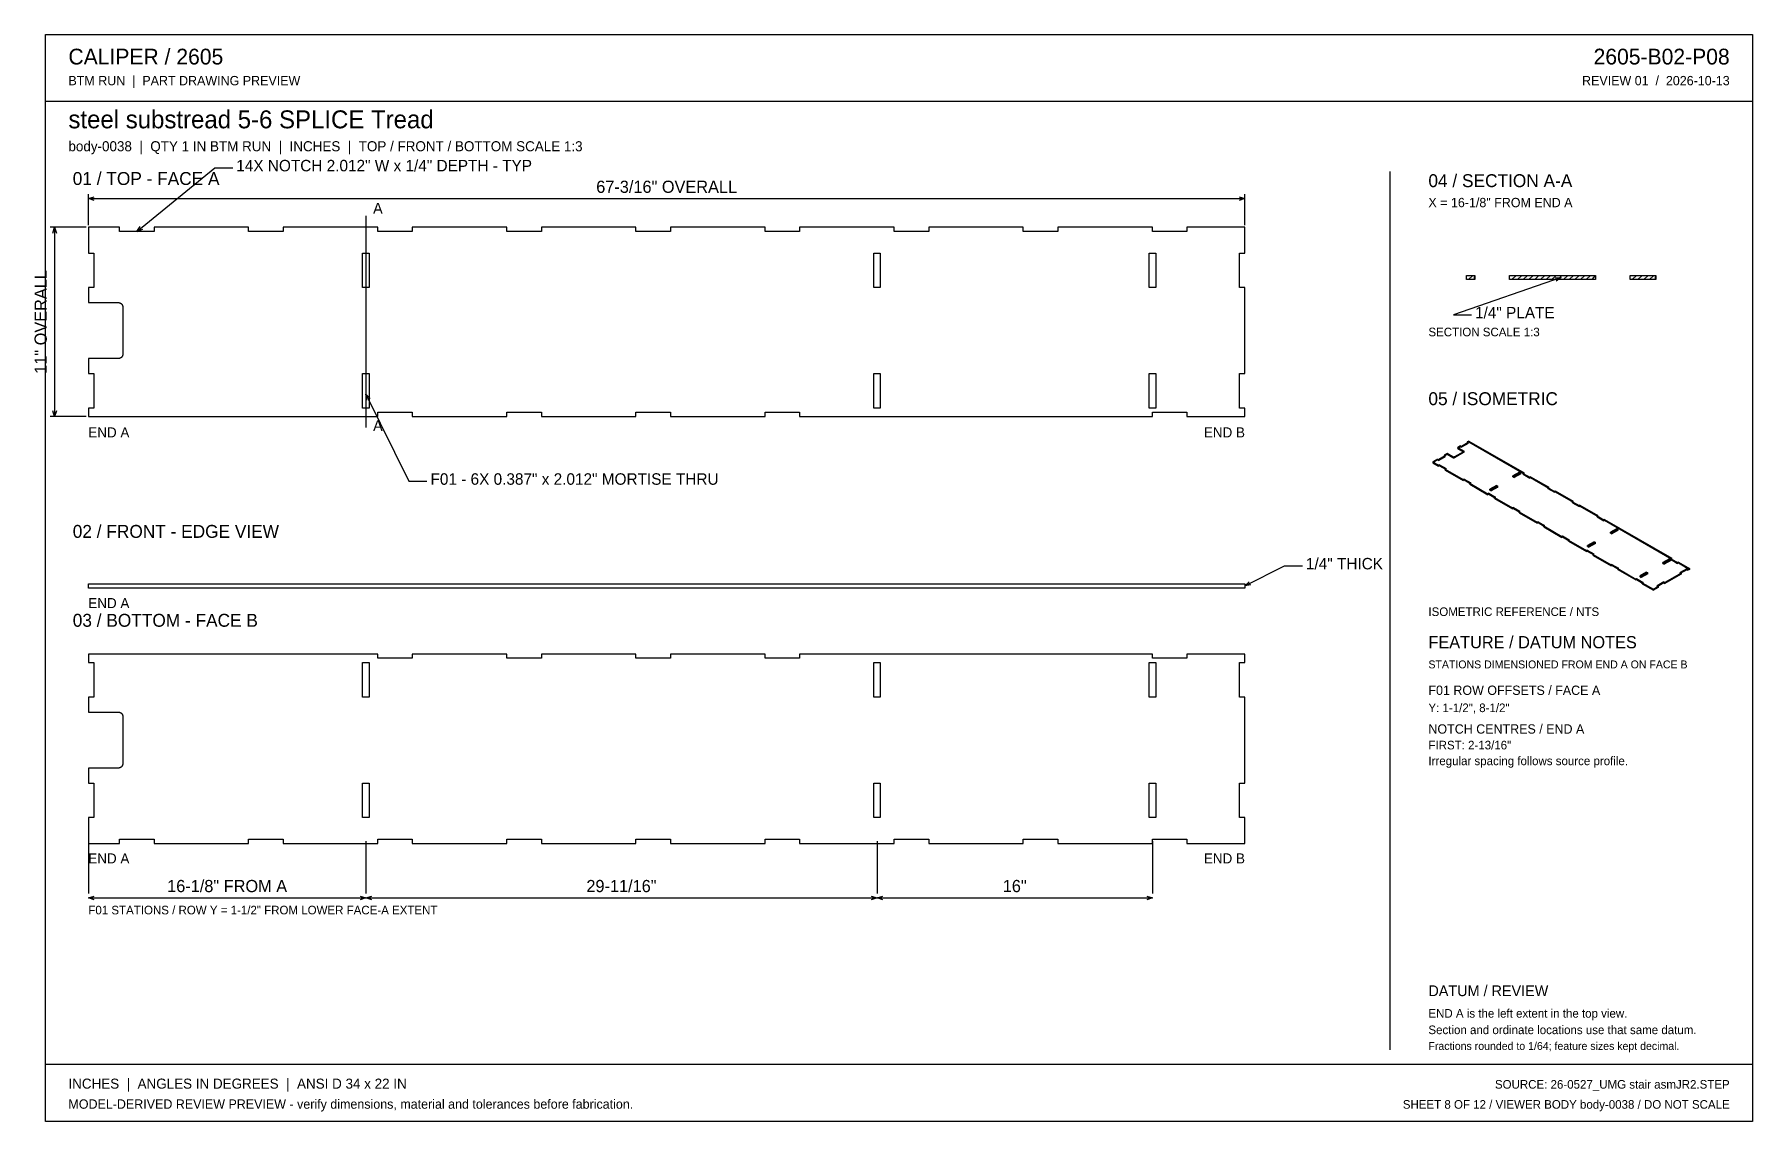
# Model space of a CAD drawing. Header units: inches. Extents: x 0.8 to 100.6, y 1.4 to 64.6.
import ezdxf
from ezdxf.enums import TextEntityAlignment as Align

# ---------------------------------------------------------------- set-up
doc = ezdxf.new("R2010")
doc.units = ezdxf.units.IN
doc.header["$MEASUREMENT"] = 0

msp = doc.modelspace()

# ---------------------------------------------------------------- linework, layer by layer
at = {"layer": 'ANNOTATION'}
for p, q in [((6.719, 53.125), (11.25, 56.833)), ((11.25, 56.833), (12.292, 56.833)), ((3.906, 53.5), (3.906, 55.292)), ((3.906, 55.042), (4.24, 55.146)), ((3.906, 55.042), (71.094, 55.042)), ((4.24, 54.938), (3.906, 55.042)), ((70.76, 55.146), (71.094, 55.042)), ((71.094, 55.042), (70.76, 54.938)), ((71.094, 53.5), (71.094, 55.292)), ((20.031, 54.042), (20.031, 41.75)), ((3.781, 53.375), (1.698, 53.375)), ((1.844, 53.042), (1.948, 53.375)), ((1.948, 53.375), (1.948, 42.375)), ((1.948, 53.375), (2.052, 53.042)), ((6.719, 53.125), (6.911, 53.417)), ((7.043, 53.255), (6.719, 53.125)), ((89.458, 50.458), (83.208, 48.292)), ((89.109, 50.448), (89.458, 50.458)), ((89.458, 50.458), (89.178, 50.251)), ((83.208, 48.292), (84.25, 48.292)), ((20.031, 43.682), (22.531, 38.625)), ((20.086, 43.337), (20.031, 43.682)), ((20.031, 43.682), (20.272, 43.429)), ((3.781, 42.375), (1.698, 42.375)), ((1.948, 42.375), (1.844, 42.708)), ((2.052, 42.708), (1.948, 42.375)), ((22.531, 38.625), (23.573, 38.625)), ((71.094, 32.542), (73.385, 33.708)), ((73.385, 33.708), (74.427, 33.708)), ((71.094, 32.542), (71.344, 32.786)), ((71.438, 32.6), (71.094, 32.542)), ((3.906, 17.708), (3.906, 14.667)), ((20.031, 17.708), (20.031, 14.667)), ((20.031, 17.708), (20.031, 14.667)), ((49.719, 17.708), (49.719, 14.667)), ((49.719, 17.708), (49.719, 14.667)), ((65.719, 17.708), (65.719, 14.667)), ((3.906, 14.417), (4.24, 14.521)), ((3.906, 14.417), (20.031, 14.417)), ((4.24, 14.312), (3.906, 14.417)), ((19.698, 14.521), (20.031, 14.417)), ((20.031, 14.417), (19.698, 14.312)), ((20.031, 14.417), (20.365, 14.521)), ((20.031, 14.417), (49.719, 14.417)), ((20.365, 14.312), (20.031, 14.417)), ((49.385, 14.521), (49.719, 14.417)), ((49.719, 14.417), (49.385, 14.312)), ((49.719, 14.417), (50.052, 14.521)), ((49.719, 14.417), (65.719, 14.417)), ((50.052, 14.312), (49.719, 14.417)), ((65.385, 14.521), (65.719, 14.417)), ((65.719, 14.417), (65.385, 14.312))]:
    msp.add_line(p, q, dxfattribs=at)
at = {"layer": 'OUTLINE'}
for p, q in [((1.417, 64.583), (100.583, 64.583)), ((1.417, 1.417), (1.417, 64.583)), ((100.583, 64.583), (100.583, 1.417)), ((1.417, 60.708), (100.583, 60.708)), ((79.5, 56.625), (79.5, 5.583)), ((5.713, 53.375), (3.906, 53.375)), ((3.906, 53.375), (3.906, 51.881)), ((5.713, 53.125), (5.713, 53.375)), ((7.725, 53.125), (5.713, 53.125)), ((13.213, 53.375), (7.725, 53.375)), ((7.725, 53.375), (7.725, 53.125)), ((13.213, 53.125), (13.213, 53.375)), ((15.225, 53.125), (13.213, 53.125)), ((20.713, 53.375), (15.225, 53.375)), ((15.225, 53.375), (15.225, 53.125)), ((20.713, 53.125), (20.713, 53.375)), ((22.725, 53.125), (20.713, 53.125)), ((28.213, 53.375), (22.725, 53.375)), ((22.725, 53.375), (22.725, 53.125)), ((28.213, 53.125), (28.213, 53.375)), ((30.225, 53.125), (28.213, 53.125)), ((35.713, 53.375), (30.225, 53.375)), ((30.225, 53.375), (30.225, 53.125)), ((35.713, 53.125), (35.713, 53.375)), ((37.725, 53.125), (35.713, 53.125)), ((43.213, 53.375), (37.725, 53.375)), ((37.725, 53.375), (37.725, 53.125)), ((43.213, 53.125), (43.213, 53.375)), ((45.225, 53.125), (43.213, 53.125)), ((50.713, 53.375), (45.225, 53.375)), ((45.225, 53.375), (45.225, 53.125)), ((50.713, 53.125), (50.713, 53.375)), ((52.725, 53.125), (50.713, 53.125)), ((58.213, 53.375), (52.725, 53.375)), ((52.725, 53.375), (52.725, 53.125)), ((58.213, 53.125), (58.213, 53.375)), ((60.225, 53.125), (58.213, 53.125)), ((65.713, 53.375), (60.225, 53.375)), ((60.225, 53.375), (60.225, 53.125)), ((65.713, 53.125), (65.713, 53.375)), ((67.725, 53.125), (65.713, 53.125)), ((71.094, 53.375), (67.725, 53.375)), ((67.725, 53.375), (67.725, 53.125)), ((71.094, 51.881), (71.094, 53.375)), ((3.906, 51.881), (4.225, 51.881)), ((4.225, 51.881), (4.225, 49.869)), ((19.838, 49.869), (19.838, 51.881)), ((19.838, 51.881), (20.225, 51.881)), ((20.225, 51.881), (20.225, 49.869)), ((49.525, 49.869), (49.525, 51.881)), ((49.525, 51.881), (49.912, 51.881)), ((49.912, 51.881), (49.912, 49.869)), ((65.525, 49.869), (65.525, 51.881)), ((65.525, 51.881), (65.912, 51.881)), ((65.912, 51.881), (65.912, 49.869)), ((70.775, 49.869), (70.775, 51.881)), ((70.775, 51.881), (71.094, 51.881)), ((83.958, 50.583), (84.452, 50.583)), ((83.958, 50.333), (83.958, 50.583)), ((84.452, 50.333), (83.958, 50.333)), ((84.083, 50.333), (84.333, 50.583)), ((84.417, 50.333), (84.452, 50.583)), ((84.452, 50.583), (84.452, 50.333)), ((86.464, 50.583), (91.452, 50.583)), ((86.464, 50.333), (86.464, 50.583)), ((91.452, 50.333), (86.464, 50.333)), ((86.589, 50.333), (86.839, 50.583)), ((86.923, 50.333), (87.173, 50.583)), ((87.256, 50.333), (87.506, 50.583)), ((87.589, 50.333), (87.839, 50.583)), ((87.923, 50.333), (88.173, 50.583)), ((88.256, 50.333), (88.506, 50.583)), ((88.589, 50.333), (88.839, 50.583)), ((88.923, 50.333), (89.173, 50.583)), ((89.256, 50.333), (89.506, 50.583)), ((89.589, 50.333), (89.839, 50.583)), ((89.923, 50.333), (90.173, 50.583)), ((90.256, 50.333), (90.506, 50.583)), ((90.589, 50.333), (90.839, 50.583)), ((90.923, 50.333), (91.173, 50.583)), ((91.256, 50.333), (91.452, 50.583)), ((91.452, 50.583), (91.452, 50.333)), ((93.464, 50.583), (94.958, 50.583)), ((93.464, 50.333), (93.464, 50.583)), ((94.958, 50.333), (93.464, 50.333)), ((93.589, 50.333), (93.839, 50.583)), ((93.923, 50.333), (94.173, 50.583)), ((94.256, 50.333), (94.506, 50.583)), ((94.589, 50.333), (94.839, 50.583)), ((94.923, 50.333), (94.958, 50.583)), ((94.958, 50.583), (94.958, 50.333)), ((4.225, 49.869), (3.906, 49.869)), ((3.906, 49.869), (3.906, 49)), ((3.906, 49), (5.656, 49)), ((5.656, 49), (5.662, 49)), ((5.662, 49), (5.669, 49)), ((5.669, 49), (5.675, 48.999)), ((5.675, 48.999), (5.681, 48.999)), ((5.681, 48.999), (5.687, 48.998)), ((5.687, 48.998), (5.693, 48.997)), ((5.693, 48.997), (5.699, 48.996)), ((5.699, 48.996), (5.705, 48.995)), ((5.705, 48.995), (5.711, 48.994)), ((5.711, 48.994), (5.717, 48.993)), ((5.717, 48.993), (5.723, 48.991)), ((5.723, 48.991), (5.729, 48.989)), ((5.729, 48.989), (5.735, 48.987)), ((5.735, 48.987), (5.74, 48.985)), ((5.74, 48.985), (5.746, 48.983)), ((5.746, 48.983), (5.752, 48.981)), ((5.752, 48.981), (5.758, 48.979)), ((5.758, 48.979), (5.763, 48.976)), ((5.763, 48.976), (5.769, 48.973)), ((5.769, 48.973), (5.774, 48.97)), ((5.774, 48.97), (5.779, 48.968)), ((5.779, 48.968), (5.785, 48.964)), ((5.785, 48.964), (5.79, 48.961)), ((5.79, 48.961), (5.795, 48.958)), ((5.795, 48.958), (5.8, 48.954)), ((5.8, 48.954), (5.805, 48.951)), ((5.805, 48.951), (5.81, 48.947)), ((5.81, 48.947), (5.815, 48.943)), ((5.815, 48.943), (5.82, 48.939)), ((5.82, 48.939), (5.824, 48.935)), ((5.824, 48.935), (5.829, 48.931)), ((5.829, 48.931), (5.833, 48.927)), ((5.833, 48.927), (5.837, 48.922)), ((5.837, 48.922), (5.841, 48.918)), ((5.841, 48.918), (5.846, 48.913)), ((5.846, 48.913), (5.85, 48.909)), ((5.85, 48.909), (5.853, 48.904)), ((20.225, 49.869), (19.838, 49.869)), ((49.912, 49.869), (49.525, 49.869)), ((65.912, 49.869), (65.525, 49.869)), ((71.094, 49.869), (70.775, 49.869)), ((71.094, 44.881), (71.094, 49.869)), ((5.853, 48.904), (5.857, 48.899)), ((5.857, 48.899), (5.861, 48.894)), ((5.861, 48.894), (5.864, 48.889)), ((5.864, 48.889), (5.867, 48.884)), ((5.867, 48.884), (5.871, 48.879)), ((5.871, 48.879), (5.874, 48.873)), ((5.874, 48.873), (5.877, 48.868)), ((5.877, 48.868), (5.88, 48.862)), ((5.88, 48.862), (5.882, 48.857)), ((5.882, 48.857), (5.885, 48.851)), ((5.885, 48.851), (5.887, 48.846)), ((5.887, 48.846), (5.889, 48.84)), ((5.889, 48.84), (5.892, 48.834)), ((5.892, 48.834), (5.894, 48.828)), ((5.894, 48.828), (5.895, 48.823)), ((5.895, 48.823), (5.897, 48.817)), ((5.897, 48.817), (5.899, 48.811)), ((5.899, 48.811), (5.9, 48.805)), ((5.9, 48.805), (5.901, 48.799)), ((5.901, 48.799), (5.903, 48.793)), ((5.903, 48.793), (5.904, 48.787)), ((5.904, 48.787), (5.904, 48.781)), ((5.904, 48.781), (5.905, 48.775)), ((5.905, 48.775), (5.906, 48.768)), ((5.906, 48.768), (5.906, 48.762)), ((5.906, 48.762), (5.906, 48.756)), ((5.906, 48.756), (5.906, 48.75)), ((5.906, 48.75), (5.906, 46)), ((5.892, 45.916), (5.889, 45.91)), ((5.894, 45.922), (5.892, 45.916)), ((5.895, 45.927), (5.894, 45.922)), ((5.897, 45.933), (5.895, 45.927)), ((5.899, 45.939), (5.897, 45.933)), ((5.9, 45.945), (5.899, 45.939)), ((5.901, 45.951), (5.9, 45.945)), ((5.903, 45.957), (5.901, 45.951)), ((5.904, 45.963), (5.903, 45.957)), ((5.905, 45.975), (5.904, 45.969)), ((5.904, 45.969), (5.904, 45.963)), ((5.906, 45.982), (5.905, 45.975)), ((5.906, 46), (5.906, 45.994)), ((5.906, 45.994), (5.906, 45.988)), ((5.906, 45.988), (5.906, 45.982)), ((5.656, 45.75), (3.906, 45.75)), ((3.906, 45.75), (3.906, 44.881)), ((5.662, 45.75), (5.656, 45.75)), ((5.669, 45.75), (5.662, 45.75)), ((5.675, 45.751), (5.669, 45.75)), ((5.681, 45.751), (5.675, 45.751)), ((5.687, 45.752), (5.681, 45.751)), ((5.693, 45.753), (5.687, 45.752)), ((5.699, 45.754), (5.693, 45.753)), ((5.705, 45.755), (5.699, 45.754)), ((5.711, 45.756), (5.705, 45.755)), ((5.717, 45.757), (5.711, 45.756)), ((5.723, 45.759), (5.717, 45.757)), ((5.729, 45.761), (5.723, 45.759)), ((5.735, 45.763), (5.729, 45.761)), ((5.74, 45.765), (5.735, 45.763)), ((5.746, 45.767), (5.74, 45.765)), ((5.752, 45.769), (5.746, 45.767)), ((5.758, 45.771), (5.752, 45.769)), ((5.763, 45.774), (5.758, 45.771)), ((5.769, 45.777), (5.763, 45.774)), ((5.774, 45.78), (5.769, 45.777)), ((5.779, 45.782), (5.774, 45.78)), ((5.785, 45.786), (5.779, 45.782)), ((5.79, 45.789), (5.785, 45.786)), ((5.795, 45.792), (5.79, 45.789)), ((5.8, 45.796), (5.795, 45.792)), ((5.805, 45.799), (5.8, 45.796)), ((5.81, 45.803), (5.805, 45.799)), ((5.815, 45.807), (5.81, 45.803)), ((5.82, 45.811), (5.815, 45.807)), ((5.824, 45.815), (5.82, 45.811)), ((5.829, 45.819), (5.824, 45.815)), ((5.833, 45.823), (5.829, 45.819)), ((5.837, 45.828), (5.833, 45.823)), ((5.841, 45.832), (5.837, 45.828)), ((5.846, 45.837), (5.841, 45.832)), ((5.85, 45.841), (5.846, 45.837)), ((5.853, 45.846), (5.85, 45.841)), ((5.857, 45.851), (5.853, 45.846)), ((5.861, 45.856), (5.857, 45.851)), ((5.864, 45.861), (5.861, 45.856)), ((5.867, 45.866), (5.864, 45.861)), ((5.871, 45.871), (5.867, 45.866)), ((5.874, 45.877), (5.871, 45.871)), ((5.877, 45.882), (5.874, 45.877)), ((5.88, 45.888), (5.877, 45.882)), ((5.882, 45.893), (5.88, 45.888)), ((5.885, 45.899), (5.882, 45.893)), ((5.887, 45.904), (5.885, 45.899)), ((5.889, 45.91), (5.887, 45.904)), ((3.906, 44.881), (4.225, 44.881)), ((4.225, 44.881), (4.225, 42.869)), ((19.838, 42.869), (19.838, 44.881)), ((19.838, 44.881), (20.225, 44.881)), ((20.225, 44.881), (20.225, 42.869)), ((49.525, 42.869), (49.525, 44.881)), ((49.525, 44.881), (49.912, 44.881)), ((49.912, 44.881), (49.912, 42.869)), ((65.525, 42.869), (65.525, 44.881)), ((65.525, 44.881), (65.912, 44.881)), ((65.912, 44.881), (65.912, 42.869)), ((70.775, 42.869), (70.775, 44.881)), ((70.775, 44.881), (71.094, 44.881)), ((4.225, 42.869), (3.906, 42.869)), ((3.906, 42.869), (3.906, 42.375)), ((3.906, 42.375), (20.713, 42.375)), ((20.225, 42.869), (19.838, 42.869)), ((20.713, 42.375), (20.713, 42.625)), ((20.713, 42.625), (22.725, 42.625)), ((22.725, 42.625), (22.725, 42.375)), ((22.725, 42.375), (28.213, 42.375)), ((28.213, 42.375), (28.213, 42.625)), ((28.213, 42.625), (30.225, 42.625)), ((30.225, 42.625), (30.225, 42.375)), ((30.225, 42.375), (35.713, 42.375)), ((35.713, 42.375), (35.713, 42.625)), ((35.713, 42.625), (37.725, 42.625)), ((37.725, 42.625), (37.725, 42.375)), ((37.725, 42.375), (43.213, 42.375)), ((43.213, 42.375), (43.213, 42.625)), ((43.213, 42.625), (45.225, 42.625)), ((45.225, 42.625), (45.225, 42.375)), ((45.225, 42.375), (65.713, 42.375)), ((49.912, 42.869), (49.525, 42.869)), ((65.912, 42.869), (65.525, 42.869)), ((65.713, 42.375), (65.713, 42.625)), ((65.713, 42.625), (67.725, 42.625)), ((67.725, 42.625), (67.725, 42.375)), ((67.725, 42.375), (71.094, 42.375)), ((71.094, 42.869), (70.775, 42.869)), ((71.094, 42.375), (71.094, 42.869)), ((84.099, 40.959), (84.004, 40.904)), ((84.099, 40.959), (84.099, 40.904)), ((84.099, 40.959), (87.305, 39.107)), ((82.73, 40.098), (82.346, 39.877)), ((82.73, 40.043), (82.346, 39.821)), ((82.835, 40.229), (82.669, 40.133)), ((82.835, 40.174), (82.669, 40.078)), ((82.669, 40.133), (82.669, 40.078)), ((82.669, 40.133), (82.73, 40.098)), ((82.669, 40.078), (82.73, 40.043)), ((82.73, 40.043), (82.73, 40.098)), ((82.835, 40.174), (82.835, 40.229)), ((83.169, 40.036), (82.835, 40.229)), ((83.169, 39.981), (82.835, 40.174)), ((83.17, 40.036), (83.169, 40.036)), ((83.169, 39.981), (83.169, 40.036)), ((83.17, 39.98), (83.169, 39.981)), ((83.171, 40.035), (83.17, 40.036)), ((83.171, 39.98), (83.17, 39.98)), ((83.172, 40.034), (83.171, 40.035)), ((83.172, 39.979), (83.171, 39.98)), ((83.173, 40.034), (83.172, 40.034)), ((83.173, 39.979), (83.172, 39.979)), ((83.175, 40.033), (83.173, 40.034)), ((83.175, 39.978), (83.173, 39.979)), ((83.176, 40.032), (83.175, 40.033)), ((83.176, 39.977), (83.175, 39.978)), ((83.177, 40.032), (83.176, 40.032)), ((83.177, 39.977), (83.176, 39.977)), ((83.179, 40.031), (83.177, 40.032)), ((83.179, 39.976), (83.177, 39.977)), ((83.18, 40.031), (83.179, 40.031)), ((83.18, 39.976), (83.179, 39.976)), ((83.182, 40.03), (83.18, 40.031)), ((83.182, 39.975), (83.18, 39.976)), ((83.183, 40.03), (83.182, 40.03)), ((83.183, 39.975), (83.182, 39.975)), ((83.184, 40.029), (83.183, 40.03)), ((83.184, 39.974), (83.183, 39.975)), ((83.186, 40.029), (83.184, 40.029)), ((83.186, 39.974), (83.184, 39.974)), ((83.187, 40.029), (83.186, 40.029)), ((83.187, 39.973), (83.186, 39.974)), ((83.189, 40.028), (83.187, 40.029)), ((83.189, 39.973), (83.187, 39.973)), ((83.19, 40.028), (83.189, 40.028)), ((83.19, 39.973), (83.189, 39.973)), ((83.192, 40.027), (83.19, 40.028)), ((83.192, 39.972), (83.19, 39.973)), ((83.194, 40.027), (83.192, 40.027)), ((83.194, 39.972), (83.192, 39.972)), ((83.195, 40.027), (83.194, 40.027)), ((83.195, 39.972), (83.194, 39.972)), ((83.197, 40.026), (83.195, 40.027)), ((83.197, 39.971), (83.195, 39.972)), ((83.198, 40.026), (83.197, 40.026)), ((83.198, 39.971), (83.197, 39.971)), ((83.2, 40.026), (83.198, 40.026)), ((83.2, 39.971), (83.198, 39.971)), ((83.201, 40.026), (83.2, 40.026)), ((83.201, 39.971), (83.2, 39.971)), ((83.203, 40.026), (83.201, 40.026)), ((83.203, 39.97), (83.201, 39.971)), ((83.205, 40.025), (83.203, 40.026)), ((83.205, 39.97), (83.203, 39.97)), ((83.206, 40.025), (83.205, 40.025)), ((83.206, 39.97), (83.205, 39.97)), ((83.208, 40.025), (83.206, 40.025)), ((83.208, 39.97), (83.206, 39.97)), ((83.21, 40.025), (83.208, 40.025)), ((83.21, 39.97), (83.208, 39.97)), ((83.211, 40.025), (83.21, 40.025)), ((83.211, 39.97), (83.21, 39.97)), ((83.213, 40.025), (83.211, 40.025)), ((83.213, 39.97), (83.211, 39.97)), ((83.215, 40.025), (83.213, 40.025)), ((83.215, 39.97), (83.213, 39.97)), ((83.216, 40.025), (83.215, 40.025)), ((83.216, 39.97), (83.215, 39.97)), ((83.218, 40.025), (83.216, 40.025)), ((83.218, 39.97), (83.216, 39.97)), ((83.22, 40.025), (83.218, 40.025)), ((83.22, 39.97), (83.218, 39.97)), ((83.221, 40.025), (83.22, 40.025)), ((83.221, 39.97), (83.22, 39.97)), ((83.223, 40.025), (83.221, 40.025)), ((83.223, 39.97), (83.221, 39.97)), ((83.224, 40.025), (83.223, 40.025)), ((83.224, 39.97), (83.223, 39.97)), ((83.226, 40.025), (83.224, 40.025)), ((83.226, 39.97), (83.224, 39.97)), ((83.228, 40.025), (83.226, 40.025)), ((83.228, 39.97), (83.226, 39.97)), ((83.229, 40.026), (83.228, 40.025)), ((83.229, 39.97), (83.228, 39.97)), ((83.231, 40.026), (83.229, 40.026)), ((83.231, 39.971), (83.229, 39.97)), ((83.233, 40.026), (83.231, 40.026)), ((83.233, 39.971), (83.231, 39.971)), ((83.234, 40.026), (83.233, 40.026)), ((83.234, 39.971), (83.233, 39.971)), ((83.236, 40.026), (83.234, 40.026)), ((83.236, 39.971), (83.234, 39.971)), ((83.237, 40.027), (83.236, 40.026)), ((83.237, 39.972), (83.236, 39.971)), ((83.239, 40.027), (83.237, 40.027)), ((83.239, 39.972), (83.237, 39.972)), ((83.241, 40.027), (83.239, 40.027)), ((83.241, 39.972), (83.239, 39.972)), ((83.242, 40.028), (83.241, 40.027)), ((83.242, 39.973), (83.241, 39.972)), ((83.244, 40.028), (83.242, 40.028)), ((83.244, 39.973), (83.242, 39.973)), ((83.245, 40.029), (83.244, 40.028)), ((83.245, 39.973), (83.244, 39.973)), ((83.247, 40.029), (83.245, 40.029)), ((83.247, 39.974), (83.245, 39.973)), ((83.248, 40.029), (83.247, 40.029)), ((83.248, 39.974), (83.247, 39.974)), ((83.249, 40.03), (83.248, 40.029)), ((83.249, 39.975), (83.248, 39.974)), ((83.251, 40.03), (83.249, 40.03)), ((83.251, 39.975), (83.249, 39.975)), ((83.252, 40.031), (83.251, 40.03)), ((83.252, 39.976), (83.251, 39.975)), ((83.254, 40.031), (83.252, 40.031)), ((83.254, 39.976), (83.252, 39.976)), ((83.255, 40.032), (83.254, 40.031)), ((83.255, 39.977), (83.254, 39.976)), ((83.256, 40.032), (83.255, 40.032)), ((83.256, 39.977), (83.255, 39.977)), ((83.258, 40.033), (83.256, 40.032)), ((83.258, 39.978), (83.256, 39.977)), ((83.259, 40.034), (83.258, 40.033)), ((83.259, 39.979), (83.258, 39.978)), ((83.26, 40.034), (83.259, 40.034)), ((83.26, 39.979), (83.259, 39.979)), ((83.262, 40.035), (83.26, 40.034)), ((83.262, 39.98), (83.26, 39.979)), ((83.263, 40.036), (83.262, 40.035)), ((83.263, 39.98), (83.262, 39.98)), ((83.264, 40.036), (83.263, 40.036)), ((83.264, 39.981), (83.263, 39.98)), ((83.789, 40.339), (83.264, 40.036)), ((83.789, 40.284), (83.264, 39.981)), ((83.264, 39.981), (83.264, 40.036)), ((83.62, 40.683), (83.455, 40.587)), ((83.62, 40.628), (83.455, 40.532)), ((83.455, 40.532), (83.455, 40.587)), ((83.455, 40.587), (83.789, 40.394)), ((83.455, 40.532), (83.789, 40.339)), ((83.62, 40.683), (83.681, 40.648)), ((83.62, 40.683), (83.62, 40.628)), ((83.62, 40.628), (83.681, 40.593)), ((84.065, 40.869), (83.681, 40.648)), ((84.065, 40.814), (83.681, 40.593)), ((83.681, 40.593), (83.681, 40.648)), ((83.789, 40.339), (83.789, 40.394)), ((83.789, 40.394), (83.79, 40.394)), ((83.79, 40.34), (83.789, 40.339)), ((83.789, 40.339), (83.79, 40.338)), ((83.789, 40.284), (83.789, 40.339)), ((83.79, 40.285), (83.789, 40.284)), ((83.79, 40.394), (83.791, 40.393)), ((83.791, 40.341), (83.79, 40.34)), ((83.79, 40.338), (83.791, 40.338)), ((83.791, 40.285), (83.79, 40.285)), ((83.791, 40.393), (83.792, 40.392)), ((83.792, 40.341), (83.791, 40.341)), ((83.791, 40.338), (83.792, 40.337)), ((83.792, 40.286), (83.791, 40.285)), ((83.792, 40.392), (83.793, 40.391)), ((83.793, 40.342), (83.792, 40.341)), ((83.792, 40.337), (83.793, 40.336)), ((83.793, 40.287), (83.792, 40.286)), ((83.793, 40.391), (83.794, 40.391)), ((83.794, 40.343), (83.793, 40.342)), ((83.793, 40.336), (83.794, 40.336)), ((83.794, 40.288), (83.793, 40.287)), ((83.794, 40.391), (83.795, 40.39)), ((83.795, 40.343), (83.794, 40.343)), ((83.794, 40.336), (83.795, 40.335)), ((83.795, 40.288), (83.794, 40.288)), ((83.795, 40.39), (83.796, 40.389)), ((83.796, 40.344), (83.795, 40.343)), ((83.795, 40.335), (83.796, 40.334)), ((83.796, 40.289), (83.795, 40.288)), ((83.796, 40.389), (83.797, 40.388)), ((83.797, 40.345), (83.796, 40.344)), ((83.796, 40.334), (83.797, 40.333)), ((83.797, 40.29), (83.796, 40.289)), ((83.797, 40.388), (83.798, 40.388)), ((83.798, 40.346), (83.797, 40.345)), ((83.797, 40.333), (83.798, 40.332)), ((83.798, 40.291), (83.797, 40.29)), ((83.798, 40.388), (83.799, 40.387)), ((83.799, 40.347), (83.798, 40.346)), ((83.798, 40.332), (83.799, 40.332)), ((83.799, 40.292), (83.798, 40.291)), ((83.799, 40.387), (83.8, 40.386)), ((83.8, 40.347), (83.799, 40.347)), ((83.799, 40.332), (83.8, 40.331)), ((83.8, 40.292), (83.799, 40.292)), ((83.8, 40.386), (83.8, 40.385)), ((83.8, 40.385), (83.801, 40.384)), ((83.801, 40.349), (83.8, 40.348)), ((83.8, 40.348), (83.8, 40.347)), ((83.8, 40.331), (83.8, 40.33)), ((83.8, 40.33), (83.801, 40.329)), ((83.801, 40.294), (83.8, 40.293)), ((83.8, 40.293), (83.8, 40.292)), ((83.801, 40.384), (83.802, 40.383)), ((83.802, 40.35), (83.801, 40.349)), ((83.801, 40.329), (83.802, 40.328)), ((83.802, 40.295), (83.801, 40.294)), ((83.802, 40.383), (83.803, 40.382)), ((83.803, 40.351), (83.802, 40.35)), ((83.802, 40.328), (83.803, 40.327)), ((83.803, 40.296), (83.802, 40.295)), ((83.803, 40.382), (83.803, 40.382)), ((83.803, 40.382), (83.804, 40.381)), ((83.804, 40.353), (83.803, 40.352)), ((83.803, 40.352), (83.803, 40.351)), ((83.803, 40.327), (83.803, 40.327)), ((83.803, 40.327), (83.804, 40.326)), ((83.804, 40.298), (83.803, 40.297)), ((83.803, 40.297), (83.803, 40.296)), ((83.804, 40.381), (83.804, 40.38)), ((83.804, 40.38), (83.805, 40.379)), ((83.805, 40.354), (83.804, 40.354)), ((83.804, 40.354), (83.804, 40.353)), ((83.804, 40.326), (83.804, 40.325)), ((83.804, 40.325), (83.805, 40.324)), ((83.805, 40.299), (83.804, 40.298)), ((83.804, 40.298), (83.804, 40.298)), ((83.805, 40.379), (83.805, 40.378)), ((83.805, 40.378), (83.806, 40.377)), ((83.806, 40.356), (83.805, 40.355)), ((83.805, 40.355), (83.805, 40.354)), ((83.805, 40.324), (83.805, 40.323)), ((83.805, 40.323), (83.806, 40.322)), ((83.806, 40.301), (83.805, 40.3)), ((83.805, 40.3), (83.805, 40.299)), ((83.806, 40.377), (83.806, 40.376)), ((83.806, 40.376), (83.807, 40.375)), ((83.807, 40.358), (83.806, 40.357)), ((83.806, 40.357), (83.806, 40.356)), ((83.806, 40.322), (83.806, 40.321)), ((83.806, 40.321), (83.807, 40.32)), ((83.807, 40.303), (83.806, 40.302)), ((83.806, 40.302), (83.806, 40.301)), ((83.807, 40.375), (83.807, 40.374)), ((83.807, 40.374), (83.807, 40.373)), ((83.807, 40.373), (83.808, 40.372)), ((83.808, 40.361), (83.807, 40.36)), ((83.807, 40.36), (83.807, 40.359)), ((83.807, 40.359), (83.807, 40.358)), ((83.807, 40.32), (83.807, 40.319)), ((83.807, 40.319), (83.807, 40.318)), ((83.807, 40.318), (83.808, 40.317)), ((83.808, 40.306), (83.807, 40.305)), ((83.807, 40.305), (83.807, 40.304)), ((83.807, 40.304), (83.807, 40.303)), ((83.808, 40.372), (83.808, 40.371)), ((83.808, 40.371), (83.808, 40.37)), ((83.808, 40.37), (83.808, 40.37)), ((83.808, 40.37), (83.808, 40.369)), ((83.808, 40.369), (83.808, 40.368)), ((83.808, 40.368), (83.808, 40.367)), ((83.808, 40.367), (83.808, 40.366)), ((83.808, 40.366), (83.808, 40.365)), ((83.808, 40.365), (83.808, 40.364)), ((83.808, 40.364), (83.808, 40.363)), ((83.808, 40.363), (83.808, 40.362)), ((83.808, 40.362), (83.808, 40.361)), ((83.808, 40.317), (83.808, 40.316)), ((83.808, 40.316), (83.808, 40.315)), ((83.808, 40.315), (83.808, 40.314)), ((83.808, 40.314), (83.808, 40.314)), ((83.808, 40.314), (83.808, 40.313)), ((83.808, 40.313), (83.808, 40.312)), ((83.808, 40.312), (83.808, 40.311)), ((83.808, 40.311), (83.808, 40.31)), ((83.808, 40.31), (83.808, 40.309)), ((83.808, 40.309), (83.808, 40.308)), ((83.808, 40.308), (83.808, 40.307)), ((83.808, 40.307), (83.808, 40.306)), ((84.099, 40.904), (84.004, 40.849)), ((84.004, 40.904), (84.004, 40.849)), ((84.004, 40.904), (84.065, 40.869)), ((84.004, 40.849), (84.065, 40.814)), ((84.065, 40.814), (84.065, 40.869)), ((84.099, 40.904), (87.305, 39.052)), ((82.285, 39.912), (82, 39.747)), ((82.285, 39.857), (82, 39.692)), ((82, 39.747), (82, 39.692)), ((82, 39.747), (82.345, 39.548)), ((82, 39.692), (82.345, 39.493)), ((82.285, 39.912), (82.346, 39.877)), ((82.285, 39.912), (82.285, 39.857)), ((82.285, 39.857), (82.346, 39.821)), ((82.392, 39.576), (82.345, 39.548)), ((82.345, 39.493), (82.345, 39.548)), ((82.392, 39.521), (82.345, 39.493)), ((82.346, 39.821), (82.346, 39.877)), ((82.392, 39.521), (82.392, 39.576)), ((82.392, 39.576), (82.776, 39.354)), ((82.392, 39.521), (82.776, 39.299)), ((82.776, 39.354), (82.728, 39.326)), ((82.728, 39.271), (82.728, 39.326)), ((82.728, 39.326), (83.776, 38.722)), ((82.776, 39.299), (82.728, 39.271)), ((82.728, 39.271), (83.776, 38.667)), ((82.776, 39.299), (82.776, 39.354)), ((87.044, 39.149), (86.66, 38.928)), ((87.044, 39.094), (86.66, 38.873)), ((86.66, 38.928), (86.734, 38.885)), ((86.66, 38.873), (86.66, 38.928)), ((87.118, 39.107), (86.734, 38.885)), ((87.118, 39.052), (86.734, 38.83)), ((87.044, 39.149), (87.118, 39.107)), ((87.044, 39.094), (87.044, 39.149)), ((87.044, 39.094), (87.118, 39.052)), ((87.118, 39.052), (87.118, 39.107)), ((87.305, 39.107), (87.257, 39.08)), ((87.257, 39.08), (87.641, 38.858)), ((87.257, 39.025), (87.257, 39.08)), ((87.305, 39.052), (87.257, 39.025)), ((87.257, 39.025), (87.641, 38.803)), ((87.305, 39.052), (87.305, 39.107)), ((83.823, 38.75), (83.776, 38.722)), ((83.776, 38.667), (83.776, 38.722)), ((83.823, 38.694), (83.776, 38.667)), ((83.823, 38.694), (83.823, 38.75)), ((83.823, 38.75), (84.207, 38.528)), ((83.823, 38.694), (84.207, 38.473)), ((84.207, 38.528), (84.159, 38.5)), ((84.159, 38.445), (84.159, 38.5)), ((84.159, 38.5), (85.206, 37.896)), ((84.207, 38.473), (84.159, 38.445)), ((84.159, 38.445), (85.206, 37.841)), ((84.207, 38.473), (84.207, 38.528)), ((85.708, 38.378), (85.324, 38.157)), ((85.708, 38.323), (85.324, 38.102)), ((85.324, 38.102), (85.324, 38.157)), ((85.324, 38.157), (85.398, 38.114)), ((85.324, 38.102), (85.398, 38.059)), ((85.782, 38.336), (85.398, 38.114)), ((85.782, 38.281), (85.398, 38.059)), ((85.398, 38.059), (85.398, 38.114)), ((85.708, 38.323), (85.708, 38.378)), ((85.708, 38.378), (85.782, 38.336)), ((85.708, 38.323), (85.782, 38.281)), ((85.782, 38.281), (85.782, 38.336)), ((86.66, 38.873), (86.734, 38.83)), ((86.734, 38.83), (86.734, 38.885)), ((87.689, 38.886), (87.641, 38.858)), ((87.641, 38.803), (87.641, 38.858)), ((87.689, 38.831), (87.641, 38.803)), ((87.689, 38.886), (88.736, 38.281)), ((87.689, 38.831), (87.689, 38.886)), ((87.689, 38.831), (88.736, 38.226)), ((88.736, 38.281), (88.688, 38.254)), ((88.688, 38.254), (89.072, 38.032)), ((88.688, 38.199), (88.688, 38.254)), ((88.736, 38.226), (88.688, 38.199)), ((88.688, 38.199), (89.072, 37.977)), ((88.736, 38.226), (88.736, 38.281)), ((89.12, 38.06), (89.072, 38.032)), ((89.072, 37.977), (89.072, 38.032)), ((89.12, 38.005), (89.072, 37.977)), ((89.12, 38.005), (89.12, 38.06)), ((89.12, 38.06), (90.167, 37.455)), ((89.12, 38.005), (90.167, 37.4)), ((85.254, 37.923), (85.206, 37.896)), ((85.206, 37.841), (85.206, 37.896)), ((85.254, 37.868), (85.206, 37.841)), ((85.254, 37.868), (85.254, 37.923)), ((85.254, 37.923), (85.638, 37.702)), ((85.254, 37.868), (85.638, 37.647)), ((85.638, 37.702), (85.59, 37.674)), ((85.59, 37.619), (85.59, 37.674)), ((85.59, 37.674), (86.637, 37.07)), ((85.638, 37.647), (85.59, 37.619)), ((85.59, 37.619), (86.637, 37.015)), ((85.638, 37.647), (85.638, 37.702)), ((86.685, 37.097), (86.637, 37.07)), ((86.637, 37.015), (86.637, 37.07)), ((86.685, 37.042), (86.637, 37.015)), ((86.685, 37.042), (86.685, 37.097)), ((86.685, 37.097), (87.069, 36.876)), ((86.685, 37.042), (87.069, 36.821)), ((90.167, 37.455), (90.119, 37.428)), ((90.119, 37.428), (90.503, 37.206)), ((90.119, 37.373), (90.119, 37.428)), ((90.167, 37.4), (90.119, 37.373)), ((90.119, 37.373), (90.503, 37.151)), ((90.167, 37.4), (90.167, 37.455)), ((90.551, 37.234), (90.503, 37.206)), ((90.503, 37.151), (90.503, 37.206)), ((90.551, 37.179), (90.503, 37.151)), ((90.551, 37.179), (90.551, 37.234)), ((90.551, 37.234), (91.598, 36.629)), ((90.551, 37.179), (91.598, 36.574)), ((87.069, 36.876), (87.021, 36.848)), ((87.021, 36.848), (88.068, 36.244)), ((87.021, 36.793), (87.021, 36.848)), ((87.069, 36.821), (87.021, 36.793)), ((87.021, 36.793), (88.068, 36.189)), ((87.069, 36.821), (87.069, 36.876)), ((88.116, 36.271), (88.068, 36.244)), ((88.068, 36.189), (88.068, 36.244)), ((88.116, 36.216), (88.068, 36.189)), ((88.116, 36.216), (88.116, 36.271)), ((88.116, 36.271), (88.5, 36.049)), ((88.116, 36.216), (88.5, 35.994)), ((88.5, 36.049), (88.452, 36.022)), ((88.452, 36.022), (89.499, 35.417)), ((88.452, 35.967), (88.452, 36.022)), ((88.5, 35.994), (88.452, 35.967)), ((88.452, 35.967), (89.499, 35.362)), ((88.5, 35.994), (88.5, 36.049)), ((91.598, 36.629), (91.55, 36.602)), ((91.55, 36.602), (91.934, 36.38)), ((91.55, 36.546), (91.55, 36.602)), ((91.598, 36.574), (91.55, 36.546)), ((91.55, 36.546), (91.934, 36.325)), ((91.598, 36.574), (91.598, 36.629)), ((91.981, 36.407), (91.934, 36.38)), ((91.934, 36.325), (91.934, 36.38)), ((91.981, 36.352), (91.934, 36.325)), ((91.981, 36.407), (95.89, 34.151)), ((91.981, 36.352), (91.981, 36.407)), ((91.981, 36.352), (95.89, 34.096)), ((89.547, 35.445), (89.499, 35.417)), ((89.499, 35.362), (89.499, 35.417)), ((89.547, 35.39), (89.499, 35.362)), ((89.547, 35.39), (89.547, 35.445)), ((89.547, 35.445), (89.93, 35.223)), ((89.547, 35.39), (89.93, 35.168)), ((89.93, 35.223), (89.883, 35.196)), ((89.883, 35.196), (90.93, 34.591)), ((89.883, 35.141), (89.883, 35.196)), ((89.93, 35.168), (89.883, 35.141)), ((89.883, 35.141), (90.93, 34.536)), ((89.93, 35.168), (89.93, 35.223)), ((91.372, 35.108), (90.988, 34.887)), ((91.372, 35.053), (90.988, 34.832)), ((91.446, 35.066), (91.062, 34.844)), ((91.446, 35.011), (91.062, 34.789)), ((91.372, 35.108), (91.446, 35.066)), ((91.372, 35.053), (91.372, 35.108)), ((91.372, 35.053), (91.446, 35.011)), ((91.446, 35.011), (91.446, 35.066)), ((92.708, 35.879), (92.324, 35.658)), ((92.708, 35.824), (92.324, 35.603)), ((92.324, 35.603), (92.324, 35.658)), ((92.324, 35.658), (92.398, 35.615)), ((92.324, 35.603), (92.398, 35.56)), ((92.781, 35.837), (92.398, 35.615)), ((92.781, 35.782), (92.398, 35.56)), ((92.398, 35.56), (92.398, 35.615)), ((92.708, 35.879), (92.781, 35.837)), ((92.708, 35.824), (92.708, 35.879)), ((92.708, 35.824), (92.781, 35.782)), ((92.781, 35.782), (92.781, 35.837)), ((90.977, 34.619), (90.93, 34.591)), ((90.93, 34.536), (90.93, 34.591)), ((90.977, 34.564), (90.93, 34.536)), ((90.977, 34.564), (90.977, 34.619)), ((90.977, 34.619), (91.361, 34.397)), ((90.977, 34.564), (91.361, 34.342)), ((90.988, 34.887), (91.062, 34.844)), ((90.988, 34.832), (90.988, 34.887)), ((90.988, 34.832), (91.062, 34.789)), ((91.062, 34.789), (91.062, 34.844)), ((91.361, 34.397), (91.314, 34.37)), ((91.314, 34.315), (91.314, 34.37)), ((91.314, 34.37), (92.361, 33.765)), ((91.361, 34.342), (91.314, 34.315)), ((91.314, 34.315), (92.361, 33.71)), ((91.361, 34.342), (91.361, 34.397)), ((95.76, 34.117), (95.376, 33.895)), ((95.76, 34.062), (95.376, 33.84)), ((95.834, 34.074), (95.45, 33.853)), ((95.834, 34.019), (95.45, 33.798)), ((95.76, 34.062), (95.76, 34.117)), ((95.76, 34.117), (95.834, 34.074)), ((95.76, 34.062), (95.834, 34.019)), ((95.834, 34.019), (95.834, 34.074)), ((95.89, 34.151), (95.842, 34.123)), ((95.842, 34.068), (95.842, 34.123)), ((95.842, 34.123), (96.226, 33.902)), ((95.89, 34.096), (95.842, 34.068)), ((95.842, 34.068), (96.226, 33.846)), ((95.89, 34.096), (95.89, 34.151)), ((92.408, 33.793), (92.361, 33.765)), ((92.361, 33.71), (92.361, 33.765)), ((92.408, 33.738), (92.361, 33.71)), ((92.408, 33.793), (92.792, 33.571)), ((92.408, 33.738), (92.408, 33.793)), ((92.408, 33.738), (92.792, 33.516)), ((92.792, 33.571), (92.744, 33.544)), ((92.744, 33.544), (93.791, 32.939)), ((92.744, 33.488), (92.744, 33.544)), ((92.792, 33.516), (92.744, 33.488)), ((92.744, 33.488), (93.791, 32.884)), ((92.792, 33.516), (92.792, 33.571)), ((93.839, 32.967), (93.791, 32.939)), ((93.791, 32.884), (93.791, 32.939)), ((93.839, 32.912), (93.839, 32.967)), ((93.839, 32.967), (94.223, 32.745)), ((94.425, 33.346), (94.041, 33.124)), ((94.425, 33.291), (94.041, 33.069)), ((94.041, 33.124), (94.115, 33.082)), ((94.041, 33.069), (94.041, 33.124)), ((94.041, 33.069), (94.115, 33.027)), ((94.498, 33.303), (94.115, 33.082)), ((94.498, 33.248), (94.115, 33.027)), ((94.115, 33.027), (94.115, 33.082)), ((94.425, 33.346), (94.498, 33.303)), ((94.425, 33.291), (94.425, 33.346)), ((94.425, 33.291), (94.498, 33.248)), ((94.498, 33.248), (94.498, 33.303)), ((95.376, 33.84), (95.376, 33.895)), ((95.376, 33.895), (95.45, 33.853)), ((95.376, 33.84), (95.45, 33.798)), ((95.45, 33.798), (95.45, 33.853)), ((96.439, 33.282), (95.487, 32.733)), ((96.439, 33.227), (95.487, 32.677)), ((96.274, 33.929), (96.226, 33.902)), ((96.226, 33.846), (96.226, 33.902)), ((96.274, 33.874), (96.226, 33.846)), ((96.274, 33.874), (96.274, 33.929)), ((96.274, 33.929), (96.917, 33.558)), ((96.274, 33.874), (96.917, 33.503)), ((96.762, 33.539), (96.378, 33.317)), ((96.762, 33.484), (96.378, 33.262)), ((96.378, 33.317), (96.439, 33.282)), ((96.378, 33.262), (96.378, 33.317)), ((96.378, 33.262), (96.439, 33.227)), ((96.439, 33.282), (96.439, 33.227)), ((96.762, 33.539), (96.822, 33.504)), ((96.762, 33.484), (96.762, 33.539)), ((96.762, 33.484), (96.822, 33.449)), ((96.917, 33.558), (96.822, 33.504)), ((96.822, 33.504), (96.822, 33.449)), ((96.917, 33.503), (96.822, 33.449)), ((96.917, 33.558), (96.917, 33.503)), ((3.906, 32.667), (71.094, 32.667)), ((3.906, 32.417), (3.906, 32.667)), ((71.094, 32.417), (3.906, 32.417)), ((71.094, 32.667), (71.094, 32.417)), ((93.839, 32.912), (93.791, 32.884)), ((93.839, 32.912), (94.223, 32.69)), ((94.223, 32.745), (94.175, 32.717)), ((94.175, 32.662), (94.175, 32.717)), ((94.175, 32.717), (94.818, 32.346)), ((94.223, 32.69), (94.175, 32.662)), ((94.175, 32.662), (94.818, 32.291)), ((94.223, 32.69), (94.223, 32.745)), ((95.103, 32.511), (94.818, 32.346)), ((95.103, 32.456), (94.818, 32.291)), ((94.818, 32.346), (94.818, 32.291)), ((95.426, 32.768), (95.042, 32.546)), ((95.426, 32.713), (95.042, 32.491)), ((95.042, 32.491), (95.042, 32.546)), ((95.042, 32.546), (95.103, 32.511)), ((95.042, 32.491), (95.103, 32.456)), ((95.103, 32.511), (95.103, 32.456)), ((95.426, 32.713), (95.426, 32.768)), ((95.426, 32.768), (95.487, 32.733)), ((95.426, 32.713), (95.487, 32.677)), ((95.487, 32.733), (95.487, 32.677)), ((20.713, 28.583), (3.906, 28.583)), ((3.906, 28.583), (3.906, 28.089)), ((3.906, 28.089), (4.225, 28.089)), ((4.225, 28.089), (4.225, 26.077)), ((19.838, 28.089), (20.225, 28.089)), ((19.838, 26.077), (19.838, 28.089)), ((20.225, 28.089), (20.225, 26.077)), ((20.713, 28.333), (20.713, 28.583)), ((22.725, 28.333), (20.713, 28.333)), ((28.213, 28.583), (22.725, 28.583)), ((22.725, 28.583), (22.725, 28.333)), ((28.213, 28.333), (28.213, 28.583)), ((30.225, 28.333), (28.213, 28.333)), ((35.713, 28.583), (30.225, 28.583)), ((30.225, 28.583), (30.225, 28.333)), ((35.713, 28.333), (35.713, 28.583)), ((37.725, 28.333), (35.713, 28.333)), ((43.213, 28.583), (37.725, 28.583)), ((37.725, 28.583), (37.725, 28.333)), ((43.213, 28.333), (43.213, 28.583)), ((45.225, 28.333), (43.213, 28.333)), ((65.713, 28.583), (45.225, 28.583)), ((45.225, 28.583), (45.225, 28.333)), ((49.525, 28.089), (49.912, 28.089)), ((49.525, 26.077), (49.525, 28.089)), ((49.912, 28.089), (49.912, 26.077)), ((65.525, 28.089), (65.912, 28.089)), ((65.525, 26.077), (65.525, 28.089)), ((65.713, 28.333), (65.713, 28.583)), ((67.725, 28.333), (65.713, 28.333)), ((65.912, 28.089), (65.912, 26.077)), ((71.094, 28.583), (67.725, 28.583)), ((67.725, 28.583), (67.725, 28.333)), ((70.775, 26.077), (70.775, 28.089)), ((70.775, 28.089), (71.094, 28.089)), ((71.094, 28.089), (71.094, 28.583)), ((4.225, 26.077), (3.906, 26.077)), ((3.906, 26.077), (3.906, 25.208)), ((20.225, 26.077), (19.838, 26.077)), ((49.912, 26.077), (49.525, 26.077)), ((65.912, 26.077), (65.525, 26.077)), ((71.094, 26.077), (70.775, 26.077)), ((71.094, 21.089), (71.094, 26.077)), ((3.906, 25.208), (5.656, 25.208)), ((5.656, 25.208), (5.662, 25.208)), ((5.662, 25.208), (5.669, 25.208)), ((5.669, 25.208), (5.675, 25.208)), ((5.675, 25.208), (5.681, 25.207)), ((5.681, 25.207), (5.687, 25.206)), ((5.687, 25.206), (5.693, 25.206)), ((5.693, 25.206), (5.699, 25.205)), ((5.699, 25.205), (5.705, 25.204)), ((5.705, 25.204), (5.711, 25.202)), ((5.711, 25.202), (5.717, 25.201)), ((5.717, 25.201), (5.723, 25.199)), ((5.723, 25.199), (5.729, 25.198)), ((5.729, 25.198), (5.735, 25.196)), ((5.735, 25.196), (5.74, 25.194)), ((5.74, 25.194), (5.746, 25.192)), ((5.746, 25.192), (5.752, 25.189)), ((5.752, 25.189), (5.758, 25.187)), ((5.758, 25.187), (5.763, 25.184)), ((5.763, 25.184), (5.769, 25.182)), ((5.769, 25.182), (5.774, 25.179)), ((5.774, 25.179), (5.779, 25.176)), ((5.779, 25.176), (5.785, 25.173)), ((5.785, 25.173), (5.79, 25.17)), ((5.79, 25.17), (5.795, 25.166)), ((5.795, 25.166), (5.8, 25.163)), ((5.8, 25.163), (5.805, 25.159)), ((5.805, 25.159), (5.81, 25.155)), ((5.81, 25.155), (5.815, 25.152)), ((5.815, 25.152), (5.82, 25.148)), ((5.82, 25.148), (5.824, 25.144)), ((5.824, 25.144), (5.829, 25.139)), ((5.829, 25.139), (5.833, 25.135)), ((5.833, 25.135), (5.837, 25.131)), ((5.837, 25.131), (5.841, 25.126)), ((5.841, 25.126), (5.846, 25.122)), ((5.846, 25.122), (5.85, 25.117)), ((5.85, 25.117), (5.853, 25.112)), ((5.853, 25.112), (5.857, 25.107)), ((5.857, 25.107), (5.861, 25.102)), ((5.861, 25.102), (5.864, 25.097)), ((5.864, 25.097), (5.867, 25.092)), ((5.867, 25.092), (5.871, 25.087)), ((5.871, 25.087), (5.874, 25.082)), ((5.874, 25.082), (5.877, 25.076)), ((5.877, 25.076), (5.88, 25.071)), ((5.88, 25.071), (5.882, 25.065)), ((5.882, 25.065), (5.885, 25.06)), ((5.885, 25.06), (5.887, 25.054)), ((5.887, 25.054), (5.889, 25.048)), ((5.889, 25.048), (5.892, 25.043)), ((5.892, 25.043), (5.894, 25.037)), ((5.894, 25.037), (5.895, 25.031)), ((5.895, 25.031), (5.897, 25.025)), ((5.897, 25.025), (5.899, 25.019)), ((5.899, 25.019), (5.9, 25.013)), ((5.9, 25.013), (5.901, 25.007)), ((5.901, 25.007), (5.903, 25.001)), ((5.903, 25.001), (5.904, 24.995)), ((5.904, 24.995), (5.904, 24.989)), ((5.904, 24.989), (5.905, 24.983)), ((5.905, 24.983), (5.906, 24.977)), ((5.906, 24.977), (5.906, 24.971)), ((5.906, 24.971), (5.906, 24.964)), ((5.906, 24.964), (5.906, 24.958)), ((5.906, 24.958), (5.906, 22.208)), ((5.675, 21.959), (5.669, 21.959)), ((5.681, 21.96), (5.675, 21.959)), ((5.687, 21.96), (5.681, 21.96)), ((5.693, 21.961), (5.687, 21.96)), ((5.699, 21.962), (5.693, 21.961)), ((5.705, 21.963), (5.699, 21.962)), ((5.711, 21.964), (5.705, 21.963)), ((5.717, 21.966), (5.711, 21.964)), ((5.723, 21.967), (5.717, 21.966)), ((5.729, 21.969), (5.723, 21.967)), ((5.735, 21.971), (5.729, 21.969)), ((5.74, 21.973), (5.735, 21.971)), ((5.746, 21.975), (5.74, 21.973)), ((5.752, 21.977), (5.746, 21.975)), ((5.758, 21.98), (5.752, 21.977)), ((5.763, 21.982), (5.758, 21.98)), ((5.769, 21.985), (5.763, 21.982)), ((5.774, 21.988), (5.769, 21.985)), ((5.779, 21.991), (5.774, 21.988)), ((5.785, 21.994), (5.779, 21.991)), ((5.79, 21.997), (5.785, 21.994)), ((5.795, 22), (5.79, 21.997)), ((5.8, 22.004), (5.795, 22)), ((5.805, 22.008), (5.8, 22.004)), ((5.81, 22.011), (5.805, 22.008)), ((5.815, 22.015), (5.81, 22.011)), ((5.82, 22.019), (5.815, 22.015)), ((5.824, 22.023), (5.82, 22.019)), ((5.829, 22.027), (5.824, 22.023)), ((5.833, 22.032), (5.829, 22.027)), ((5.837, 22.036), (5.833, 22.032)), ((5.841, 22.04), (5.837, 22.036)), ((5.846, 22.045), (5.841, 22.04)), ((5.85, 22.05), (5.846, 22.045)), ((5.853, 22.055), (5.85, 22.05)), ((5.857, 22.059), (5.853, 22.055)), ((5.861, 22.064), (5.857, 22.059)), ((5.864, 22.069), (5.861, 22.064)), ((5.867, 22.075), (5.864, 22.069)), ((5.871, 22.08), (5.867, 22.075)), ((5.874, 22.085), (5.871, 22.08)), ((5.877, 22.09), (5.874, 22.085)), ((5.88, 22.096), (5.877, 22.09)), ((5.882, 22.101), (5.88, 22.096)), ((5.885, 22.107), (5.882, 22.101)), ((5.887, 22.113), (5.885, 22.107)), ((5.889, 22.118), (5.887, 22.113)), ((5.892, 22.124), (5.889, 22.118)), ((5.894, 22.13), (5.892, 22.124)), ((5.895, 22.136), (5.894, 22.13)), ((5.897, 22.142), (5.895, 22.136)), ((5.899, 22.148), (5.897, 22.142)), ((5.9, 22.154), (5.899, 22.148)), ((5.901, 22.16), (5.9, 22.154)), ((5.903, 22.166), (5.901, 22.16)), ((5.904, 22.172), (5.903, 22.166)), ((5.905, 22.184), (5.904, 22.178)), ((5.904, 22.178), (5.904, 22.172)), ((5.906, 22.19), (5.905, 22.184)), ((5.906, 22.208), (5.906, 22.202)), ((5.906, 22.202), (5.906, 22.196)), ((5.906, 22.196), (5.906, 22.19)), ((5.656, 21.958), (3.906, 21.958)), ((3.906, 21.958), (3.906, 21.089)), ((3.906, 21.089), (4.225, 21.089)), ((4.225, 21.089), (4.225, 19.077)), ((5.662, 21.958), (5.656, 21.958)), ((5.669, 21.959), (5.662, 21.958)), ((19.838, 21.089), (20.225, 21.089)), ((19.838, 19.077), (19.838, 21.089)), ((20.225, 21.089), (20.225, 19.077)), ((49.525, 21.089), (49.912, 21.089)), ((49.525, 19.077), (49.525, 21.089)), ((49.912, 21.089), (49.912, 19.077)), ((65.525, 21.089), (65.912, 21.089)), ((65.525, 19.077), (65.525, 21.089)), ((65.912, 21.089), (65.912, 19.077)), ((70.775, 19.077), (70.775, 21.089)), ((70.775, 21.089), (71.094, 21.089)), ((4.225, 19.077), (3.906, 19.077)), ((3.906, 19.077), (3.906, 17.583)), ((20.225, 19.077), (19.838, 19.077)), ((49.912, 19.077), (49.525, 19.077)), ((65.912, 19.077), (65.525, 19.077)), ((71.094, 19.077), (70.775, 19.077)), ((71.094, 17.583), (71.094, 19.077)), ((3.906, 17.583), (5.713, 17.583)), ((5.713, 17.583), (5.713, 17.833)), ((5.713, 17.833), (7.725, 17.833)), ((7.725, 17.833), (7.725, 17.583)), ((7.725, 17.583), (13.213, 17.583)), ((13.213, 17.583), (13.213, 17.833)), ((13.213, 17.833), (15.225, 17.833)), ((15.225, 17.833), (15.225, 17.583)), ((15.225, 17.583), (20.713, 17.583)), ((20.713, 17.583), (20.713, 17.833)), ((20.713, 17.833), (22.725, 17.833)), ((22.725, 17.833), (22.725, 17.583)), ((22.725, 17.583), (28.213, 17.583)), ((28.213, 17.583), (28.213, 17.833)), ((28.213, 17.833), (30.225, 17.833)), ((30.225, 17.833), (30.225, 17.583)), ((30.225, 17.583), (35.713, 17.583)), ((35.713, 17.583), (35.713, 17.833)), ((35.713, 17.833), (37.725, 17.833)), ((37.725, 17.833), (37.725, 17.583)), ((37.725, 17.583), (43.213, 17.583)), ((43.213, 17.583), (43.213, 17.833)), ((43.213, 17.833), (45.225, 17.833)), ((45.225, 17.833), (45.225, 17.583)), ((45.225, 17.583), (50.713, 17.583)), ((50.713, 17.583), (50.713, 17.833)), ((50.713, 17.833), (52.725, 17.833)), ((52.725, 17.833), (52.725, 17.583)), ((52.725, 17.583), (58.213, 17.583)), ((58.213, 17.583), (58.213, 17.833)), ((58.213, 17.833), (60.225, 17.833)), ((60.225, 17.833), (60.225, 17.583)), ((60.225, 17.583), (65.713, 17.583)), ((65.713, 17.583), (65.713, 17.833)), ((65.713, 17.833), (67.725, 17.833)), ((67.725, 17.833), (67.725, 17.583)), ((67.725, 17.583), (71.094, 17.583)), ((1.417, 4.75), (100.583, 4.75)), ((100.583, 1.417), (1.417, 1.417))]:
    msp.add_line(p, q, dxfattribs=at)

# ---------------------------------------------------------------- texts
at = {"layer": 'ANNOTATION'}
for s, height, p in [('CALIPER / 2605', 0.91667, (2.75, 62.833)), ('BTM RUN  |  PART DRAWING PREVIEW', 0.54167, (2.75, 61.625)), ('steel substread 5-6 SPLICE Tread', 1.04167, (2.75, 59.125)), ('body-0038  |  QTY 1 IN BTM RUN  |  INCHES  |  TOP / FRONT / BOTTOM SCALE 1:3', 0.58333, (2.75, 57.792)), ('14X NOTCH 2.012" W x 1/4" DEPTH - TYP', 0.66667, (12.5, 56.625)), ('01 / TOP - FACE A', 0.75, (3, 55.833)), ('04 / SECTION A-A', 0.75, (81.75, 55.708)), ('X = 16-1/8" FROM END A', 0.54167, (81.75, 54.542)), ('A', 0.625, (20.448, 54.167)), ('1/4" PLATE', 0.6667, (84.458, 48.083)), ('SECTION SCALE 1:3', 0.5, (81.75, 47.042)), ('05 / ISOMETRIC', 0.75, (81.75, 43.042)), ('A', 0.625, (20.448, 41.542)), ('END A', 0.5833, (3.906, 41.167)), ('F01 - 6X 0.387" x 2.012" MORTISE THRU', 0.66667, (23.781, 38.417)), ('02 / FRONT - EDGE VIEW', 0.75, (3, 35.333)), ('1/4" THICK', 0.6667, (74.635, 33.5)), ('03 / BOTTOM - FACE B', 0.75, (3, 30.167)), ('END A', 0.5833, (3.906, 31.25)), ('ISOMETRIC REFERENCE / NTS', 0.5, (81.75, 30.792)), ('FEATURE / DATUM NOTES', 0.70833, (81.75, 28.917)), ('STATIONS DIMENSIONED FROM END A ON FACE B', 0.45833, (81.75, 27.75)), ('F01 ROW OFFSETS / FACE A', 0.54167, (81.75, 26.208)), ('Y: 1-1/2", 8-1/2"', 0.5, (81.75, 25.208)), ('NOTCH CENTRES / END A', 0.54167, (81.75, 23.958)), ('FIRST: 2-13/16"', 0.5, (81.75, 23.042)), ('Irregular spacing follows source profile.', 0.5, (81.75, 22.125)), ('END A', 0.5833, (3.906, 16.417)), ('F01 STATIONS / ROW Y = 1-1/2" FROM LOWER FACE-A EXTENT', 0.5, (3.906, 13.458)), ('DATUM / REVIEW', 0.625, (81.75, 8.708)), ('Section and ordinate locations use that same datum.', 0.5, (81.75, 6.5)), ('END A is the left extent in the top view.', 0.5, (81.75, 7.458)), ('Fractions rounded to 1/64; feature sizes kept decimal.', 0.45833, (81.75, 5.583)), ('INCHES  |  ANGLES IN DEGREES  |  ANSI D 34 x 22 IN', 0.58333, (2.75, 3.333)), ('MODEL-DERIVED REVIEW PREVIEW - verify dimensions, material and tolerances before fabrication.', 0.54167, (2.75, 2.167))]:
    msp.add_text(s, height=height, dxfattribs=at).set_placement(p)
for s, height, p in [('2605-B02-P08', 0.91667, (99.25, 62.833)), ('REVIEW 01  /  2026-10-13', 0.54167, (99.25, 61.625)), ('END B', 0.5833, (71.094, 41.167)), ('END B', 0.5833, (71.094, 16.417)), ('SOURCE: 26-0527_UMG stair asmJR2.STEP', 0.5, (99.25, 3.333)), ('SHEET 8 OF 12 / VIEWER BODY body-0038 / DO NOT SCALE', 0.5, (99.25, 2.167))]:
    msp.add_text(s, height=height, dxfattribs=at).set_placement(p, align=Align.RIGHT)
for s, height, p in [('67-3/16" OVERALL', 0.70833, (37.5, 55.375)), ('16-1/8" FROM A', 0.70833, (11.969, 14.75)), ('29-11/16"', 0.7083, (34.875, 14.75)), ('16"', 0.7083, (57.719, 14.75))]:
    msp.add_text(s, height=height, dxfattribs=at).set_placement(p, align=Align.CENTER)
msp.add_text('11" OVERALL', height=0.70833, rotation=90, dxfattribs=at).set_placement((1.49, 47.875), align=Align.CENTER)

doc.saveas('drawing.dxf')
